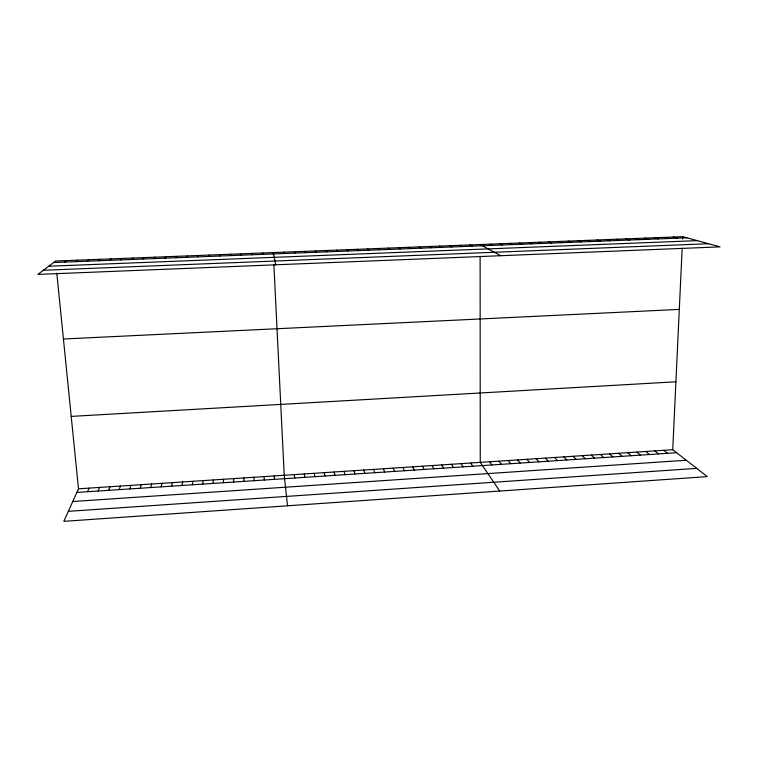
<?xml version="1.0" encoding="UTF-8"?>
<svg xmlns="http://www.w3.org/2000/svg" width="758" height="758" viewBox="0 0 758 758"><rect width="100%" height="100%" fill="white"/><g stroke="black" fill="none" stroke-linecap="round" stroke-linejoin="round"><path stroke-width="1.14" d="M243.868 481.377L243.886 477.928M241.29 255.19L241.328 253.816M233.625 482.06L233.739 478.601M56.803 273.136L78.491 488.815L63.843 521.343L707.309 476.621L672.734 449.712L682.172 248.179M682.598 238.959L682.712 236.657L55.59 261.036L37.9 274.405L720.1 246.862L682.712 236.657M223.354 482.732L223.563 479.274M213.055 483.414L213.368 479.937M230.479 255.617L230.631 254.233M202.737 484.097L203.144 480.61M192.39 484.788L192.902 481.292M182.015 485.471L182.621 481.965M219.64 256.033L219.896 254.65M171.621 486.162L172.322 482.638M161.198 486.854L162.004 483.32M150.747 487.546L151.657 484.002M208.772 256.46L209.142 255.067M140.268 488.237L141.282 484.684M129.77 488.929L130.878 485.366M119.243 489.63L120.456 486.058M197.876 256.886L198.359 255.484M108.688 490.331L110.005 486.74M98.104 491.032L99.525 487.432M186.961 257.313L187.548 255.91M87.502 491.734L89.027 488.124M176.008 257.739L176.709 256.327M165.026 258.175L165.841 256.754M154.016 258.601L154.945 257.18M142.978 259.028L144.02 257.606M131.911 259.463L133.067 258.033M120.816 259.899L122.085 258.459M109.692 260.335L111.075 258.885M98.54 260.771L100.037 259.312M87.359 261.207L88.961 259.748M76.141 261.643L77.866 260.174M64.904 262.079L66.742 260.61M68.362 511.328L696.697 468.368M76.861 492.435L676.6 452.725M72.777 501.512L686.274 460.248M78.491 488.815L672.734 449.712M71.214 416.398L675.918 381.795M63.426 339.006L679.301 309.397M48.711 266.238L697.313 240.637M43.367 270.274L708.597 243.716M53.629 262.524L686.871 237.794M673.293 237.017L677.377 238.164M663.856 237.387L667.845 238.533M654.391 237.756L658.304 238.903M644.906 238.126L648.725 239.282M635.394 238.495L639.136 239.651M625.862 238.865L629.519 240.03M616.311 239.234L619.873 240.409M606.732 239.604L610.209 240.788M597.133 239.983L600.525 241.158M587.516 240.352L590.814 241.546M577.871 240.731L581.073 241.925M568.197 241.11L571.314 242.304M558.504 241.48L561.536 242.683M548.792 241.859L551.729 243.072M539.052 242.238L541.894 243.451M529.283 242.617L532.04 243.839M519.495 242.996L522.167 244.218M509.689 243.384L512.256 244.607M499.854 243.763L502.336 244.995M489.99 244.152L492.378 245.384M480.108 244.531L500.725 255.721M470.017 244.929L472.215 246.17M459.888 245.317L461.992 246.568M449.74 245.715L451.749 246.975M439.574 246.104L441.478 247.373M429.369 246.502L431.179 247.771M419.146 246.9L420.861 248.179M408.903 247.298L410.514 248.586M663.781 450.309L667.571 453.322M654.798 450.896L658.513 453.919M645.797 451.484L649.435 454.525M398.623 247.705L400.139 248.984M636.777 452.081L640.339 455.122M627.738 452.678L631.215 455.729M618.68 453.275L622.081 456.335M388.323 248.103L389.735 249.391M609.603 453.871L612.919 456.941M600.497 454.468L603.738 457.548M591.373 455.065L594.537 458.154M377.996 248.501L379.303 249.799M582.229 455.672L585.309 458.77M573.067 456.278L576.071 459.386M563.876 456.875L566.795 459.992M367.639 248.908L368.852 250.206M554.676 457.481L557.509 460.608M545.447 458.088L548.205 461.224M536.19 458.704L538.872 461.84M357.264 249.306L358.373 250.623M526.924 459.31L529.52 462.465M517.629 459.916L520.14 463.081M508.315 460.532L510.74 463.707M346.861 249.714L347.865 251.031M498.982 461.148L501.322 464.332M489.621 461.764L491.885 464.957M336.429 250.121L337.329 251.438M499.73 491.051L480.25 462.38L480.117 256.337M470.671 463.015L472.755 466.217M461.063 463.64L463.062 466.862M325.968 250.528L326.764 251.855M451.436 464.275L453.35 467.506M441.791 464.91L443.62 468.15M432.117 465.545L433.86 468.795M315.48 250.936L316.181 252.272M422.424 466.189L424.073 469.448M412.703 466.824L414.266 470.093M402.962 467.468L404.44 470.746M304.972 251.343L305.559 252.679M393.203 468.112L394.586 471.4M383.415 468.757L384.704 472.054M373.599 469.401L374.803 472.708M294.426 251.751L294.919 253.096M363.764 470.045L364.882 473.362M353.91 470.69L354.924 474.025M283.862 252.168L284.25 253.513M344.028 471.343L344.956 474.688M334.117 471.997L334.96 475.342M324.197 472.651L324.936 476.005M275.76 264.798L273.268 252.575L273.382 254.726M314.238 473.305L314.883 476.678M304.261 473.958L304.82 477.341M294.256 474.622L294.72 478.014M262.656 252.992L262.818 254.347M287.519 505.804L284.231 475.275L273.856 264.39M274.188 475.939L274.453 479.35M264.106 476.602L264.286 480.022M252.007 253.399L252.073 254.773M254.006 477.265L254.091 480.705"/></g></svg>
